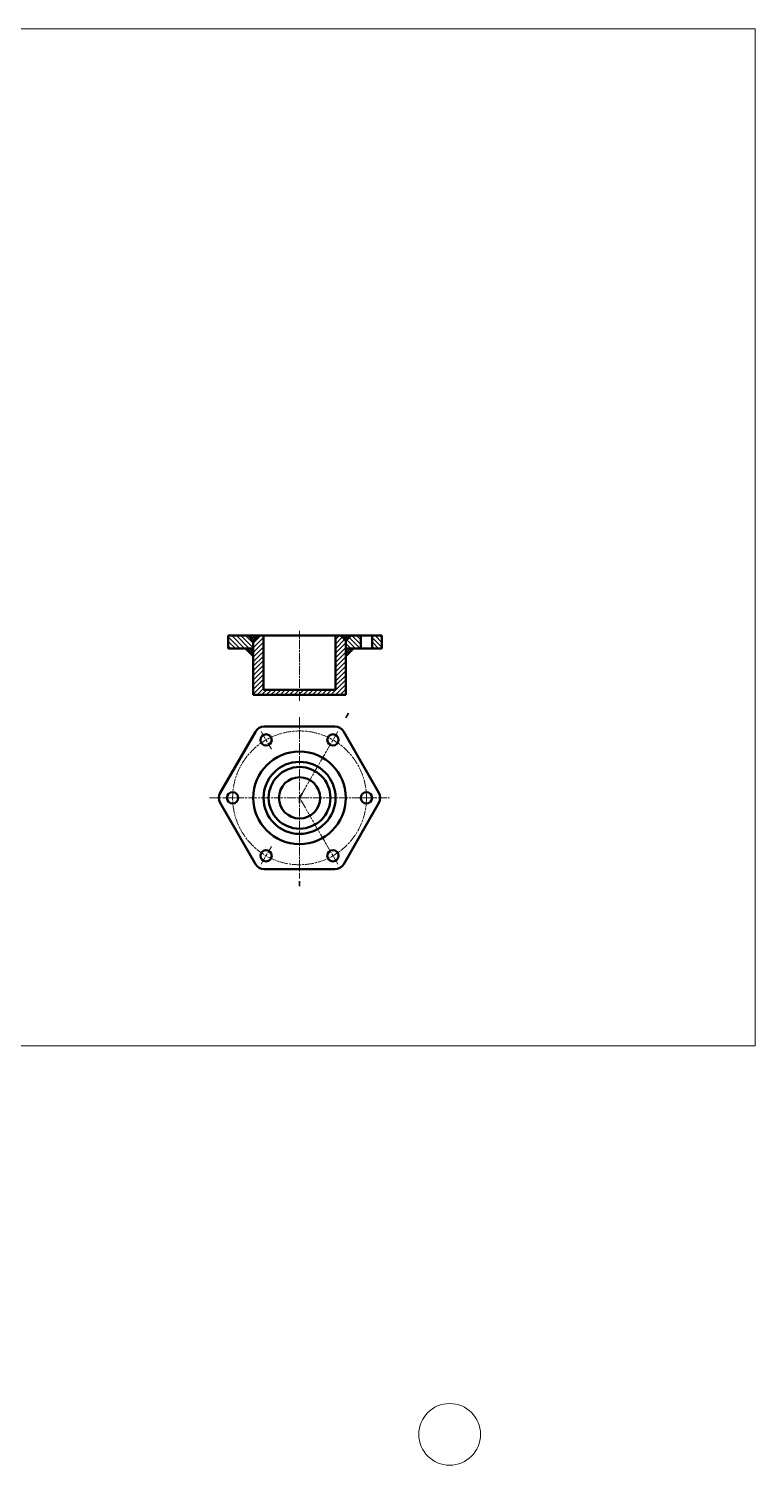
# Model space of a CAD drawing. Header units: millimetres. Extents: x 17368 to 100025, y -24769 to 12950.
# Drawn here: x 68672 to 70084, y -5059 to -2267 of the extents above; entities that cross this region are included whole.
import ezdxf

# ---------------------------------------------------------------- set-up
doc = ezdxf.new("R2010")
doc.units = ezdxf.units.MM
doc.header["$LTSCALE"] = 2.8
doc.linetypes.add('AM_ISO08W050', pattern=[18, 12, -1.5, 3, -1.5])
doc.linetypes.add('AM_ISO08W050x2', pattern=[9, 6, -0.75, 1.5, -0.75])
doc.layers.get('0').update_dxf_attribs({"lineweight": 50})
for name, color, linetype, lineweight in [('AM_0N', 7, 'Continuous', 50), ('AM_7N', 4, 'AM_ISO08W050', 15), ('细实线', 5, 'Continuous', 15)]:
    doc.layers.add(name, color=color, linetype=linetype, lineweight=lineweight)
doc.layers.add('不可打印线2', color=2, linetype='Continuous', lineweight=15, plot=False)

msp = doc.modelspace()

# ---------------------------------------------------------------- hatches: boundary and pattern name
at = {"layer": '细实线', "lineweight": 15}
h = msp.add_hatch(dxfattribs=at)
h.set_pattern_fill('ANSI31', color=256, scale=2, angle=90, style=0)
h.set_pattern_definition([(135, (1061.358, -404.9094), (-4.49012806, -4.49012806), [])])
h.paths.add_polyline_path([(69108.06154, -3471.7271), (69108.06154, -3456.7271), (69098.06154, -3446.7271), (69059.49754, -3446.7271), (69059.49754, -3471.7271)])
h.paths.add_polyline_path([(69298.06154, -3446.7271), (69288.06154, -3456.7271), (69288.06154, -3471.7271), (69317.06152, -3471.7271), (69317.06152, -3446.7271)])
h.paths.add_polyline_path([(69339.06152, -3471.7271), (69358.06154, -3471.7271), (69358.06154, -3446.7271), (69339.06152, -3446.7271)])
h = msp.add_hatch(dxfattribs=at)
h.set_pattern_fill('ANSI37', color=256, style=0)
h.set_pattern_definition([(45, (1061.358, -404.9094), (-2.24506403, 2.24506403), []), (135, (1061.358, -404.9094), (-2.24506403, -2.24506403), [])])
h.paths.add_polyline_path([(69108.06154, -3456.7271), (69118.06154, -3446.7271), (69110.06154, -3446.7271), (69098.06154, -3446.7271)])
h.paths.add_polyline_path([(69108.06154, -3471.7271), (69093.06154, -3471.7271), (69108.06154, -3486.7271)])
h.paths.add_polyline_path([(69286.06154, -3446.7271), (69278.06154, -3446.7271), (69288.06154, -3456.7271), (69298.06154, -3446.7271)])
h.paths.add_polyline_path([(69288.06154, -3471.7271), (69288.06154, -3486.7271), (69303.06154, -3471.7271)])
h = msp.add_hatch(dxfattribs=at)
h.set_pattern_fill('ANSI31', color=256, scale=2, style=0)
h.paths.add_polyline_path([(69128.06154, -3446.7271), (69118.06154, -3446.7271), (69108.06154, -3456.7271), (69108.06154, -3561.7271), (69198.06154, -3561.7271), (69198.06154, -3551.7271), (69128.06154, -3551.7271)])
h.paths.add_polyline_path([(69288.06154, -3456.7271), (69278.06154, -3446.7271), (69268.06154, -3446.7271), (69268.06154, -3551.7271), (69198.06154, -3551.7271), (69198.06154, -3561.7271), (69288.06154, -3561.7271)])

# ---------------------------------------------------------------- linework, layer by layer
for p, q in [((69059.49754, -3446.7271), (69358.06154, -3446.7271)), ((69059.49754, -3446.7271), (69059.49754, -3471.7271)), ((69108.06154, -3456.7271), (69098.06154, -3446.7271)), ((69108.06154, -3456.7271), (69118.06154, -3446.7271)), ((69108.06154, -3561.7271), (69108.06154, -3456.7271)), ((69128.06154, -3551.7271), (69128.06154, -3446.7271)), ((69268.06154, -3551.7271), (69268.06154, -3446.7271)), ((69288.06154, -3456.7271), (69278.06154, -3446.7271)), ((69288.06154, -3456.7271), (69298.06154, -3446.7271)), ((69288.06154, -3561.7271), (69288.06154, -3456.7271)), ((69358.06154, -3471.7271), (69358.06154, -3446.7271)), ((69059.49754, -3471.7271), (69108.06154, -3471.7271)), ((69108.06154, -3486.7271), (69093.06154, -3471.7271)), ((69358.06154, -3471.7271), (69288.06154, -3471.7271)), ((69288.06154, -3486.7271), (69303.06154, -3471.7271)), ((69108.06154, -3561.7271), (69288.06154, -3561.7271)), ((69128.06154, -3551.7271), (69268.06154, -3551.7271))]:
    msp.add_line(p, q)
at = {"lineweight": 35}
for p, q in [((69288.02378, -3606.11004), (69293.02378, -3597.44978)), ((69198.06152, -3761.9292), (69203.06153, -3753.26895)), ((69198.06154, -3761.9292), (69198.06154, -3771.9292)), ((69198.06154, -3933.62304), (69198.06154, -3923.62304))]:
    msp.add_line(p, q, dxfattribs=at)
msp.add_lwpolyline([(69112.28804, -3633.36514), (69043.83504, -3751.9292, 0.2679491924), (69043.83504, -3771.9292), (69112.28804, -3890.49326, 0.2679491924), (69129.60855, -3900.49326), (69266.51454, -3900.49326, 0.2679491924), (69283.83504, -3890.49326), (69352.28804, -3771.9292, 0.2679491924), (69352.28804, -3751.9292), (69283.83504, -3633.36514, 0.2679491924), (69266.51454, -3623.36514), (69129.60855, -3623.36514, 0.2679491924)], format="xyb", close=True)
for centre, radius in [((69133.06154, -3649.34589), 11), ((69263.06155, -3649.34589), 11), ((69198.06154, -3761.9292), 90), ((69198.06154, -3761.9292), 70), ((69198.06154, -3761.92916), 60), ((69198.06154, -3761.92916), 40), ((69068.06153, -3761.9292), 11), ((69328.06155, -3761.9292), 11), ((69133.06154, -3874.51251), 11), ((69263.06155, -3874.51251), 11)]:
    msp.add_circle(centre, radius)
at = {"layer": 'AM_0N', "extrusion": (-1, 6.12303e-17, 0)}
for p, q in [((69317.06152, -3471.7271), (69317.06152, -3446.7271)), ((69339.06152, -3471.7271), (69339.06152, -3446.7271))]:
    msp.add_line(p, q, dxfattribs=at)
at = {"layer": 'AM_7N', "linetype": 'AM_ISO08W050x2'}
for p, q in [((69198.06154, -3573.1946), (69198.06154, -3437.1133)), ((69198.06154, -3605.04445), (69198.06154, -3918.81395)), ((69123.79928, -3633.30319), (69143.33998, -3667.14868)), ((69272.3238, -3633.30319), (69198.06154, -3761.9292)), ((69022.98582, -3761.9292), (69373.13722, -3761.9292)), ((69049.53702, -3761.9292), (69088.61842, -3761.9292)), ((69272.3238, -3890.55521), (69198.06154, -3761.9292)), ((69346.58606, -3761.9292), (69307.50466, -3761.9292)), ((69123.79928, -3890.55521), (69143.33998, -3856.70972))]:
    msp.add_line(p, q, dxfattribs=at)
msp.add_circle((69198.06152, -3761.9292), 129.99999, dxfattribs=at)
at = {"layer": '不可打印线2', "lineweight": 15}
msp.add_lwpolyline([(67260.2214, -2267.222), (70083.55184, -2267.222), (70083.55184, -4244.13925), (67260.2214, -4244.13925)], close=True, dxfattribs=at)
msp.add_circle((69489.74987, -4999.00083, 5), 60, dxfattribs=at)

doc.saveas('drawing.dxf')
